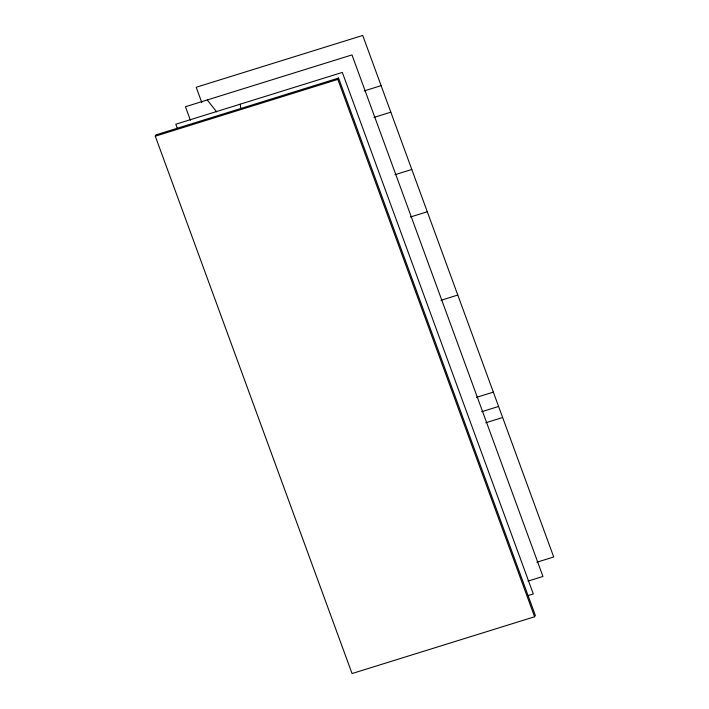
<?xml version="1.0" encoding="UTF-8"?>
<svg xmlns="http://www.w3.org/2000/svg" width="709" height="709" viewBox="0 0 709 709"><rect width="100%" height="100%" fill="white"/><g stroke="black" fill="none" stroke-linecap="round" stroke-linejoin="round"><path stroke-width="1.06" d="M155.289 136.199L156.024 134.87L338.574 78.07L535.339 615.421L534.604 616.759L352.054 673.55L155.289 136.199L337.839 79.408L338.574 78.07M364.258 90.894L381.114 85.647M373.971 117.419L390.827 112.173M394.948 174.724L411.814 169.478M410.431 217.007L427.297 211.761M440.936 300.297L457.792 295.05M476.475 397.368L493.34 392.121M481.73 411.707L498.595 406.461M485.771 422.759L502.637 417.512M536.846 562.228L553.711 556.982L362.733 35.45L196.198 87.26L201.826 102.628M527.992 581.105L542.961 576.452L351.983 54.921L185.448 106.731L190.393 120.238M528.028 595.587L533.301 593.947L342.332 72.415L175.797 124.226L177.321 128.382M207.267 99.951L216.653 111.889M337.839 79.408L534.604 616.759M240.245 104.179L240.768 108.495"/></g></svg>
